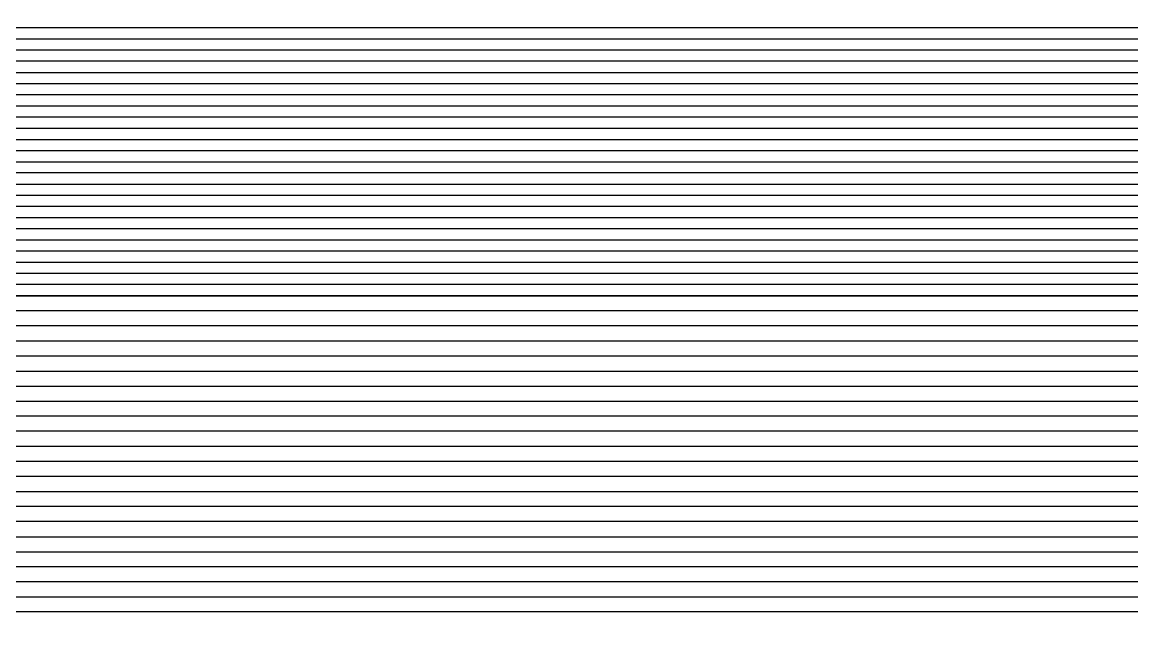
# Model space of a CAD drawing. Extents: x 7084 to 11035, y 13750 to 16729.
# Drawn here: x 8662.26 to 8705.47, y 14683.9 to 14707.37 of the extents above; entities that cross this region are included whole.
import ezdxf

# ---------------------------------------------------------------- set-up
doc = ezdxf.new("R2010")
doc.units = 0
doc.layers.add('Default', color=7, linetype='Continuous')

msp = doc.modelspace()

# ---------------------------------------------------------------- linework, layer by layer
at = {"layer": 'Default'}
for points in [[(9688.501, 14704.326), (9477.865, 14633.375), (9196.278, 14637.809), (9189.637, 14630.988), (9165.869, 14634.836), (9164.296, 14646.38), (8940.356, 14684.072), (8771.848, 14688.507), (8634.38, 14688.507), (8552.343, 14715.113), (8532.07, 14723.159), (8509.898, 14791.893), (8549.808, 14927.143), (8534.287, 15073.48), (8526.423, 15095.168), (8535.292, 15206.029), (8550.671, 15214.075), (8552.978, 15213.937), (8615.06, 15342.536), (8621.332, 15343.501), (8674.546, 15418.887), (8679.21, 15416.635), (8754.344, 15397.044), (8834.937, 15447.415)], [(9687, 14695.494), (9480.183, 14625.829), (9203.703, 14630.184), (9193.741, 14619.952), (9158.089, 14625.723), (9155.73, 14643.039), (8935.852, 14680.048), (8770.398, 14684.402), (8635.424, 14684.402), (8554.874, 14710.526), (8524.465, 14722.595), (8502.695, 14790.082), (8541.881, 14922.88), (8526.642, 15066.563), (8514.846, 15099.095), (8523.554, 15207.946), (8546.623, 15220.014), (8550.083, 15219.808), (8611.039, 15346.074)], [(8611.613, 15345.569), (8550.496, 15218.969), (8547.201, 15219.166), (8525.23, 15207.672), (8516.499, 15098.534), (8527.734, 15067.551), (8543.014, 14923.489), (8503.724, 14790.341), (8525.552, 14722.676), (8554.513, 14711.182), (8635.275, 14684.989), (8770.605, 14684.989), (8936.495, 14680.623), (9156.953, 14643.516), (9159.2, 14627.025), (9193.155, 14621.528), (9202.642, 14631.273), (9479.852, 14626.907), (9687.214, 14696.756)], [(9687.643, 14699.279), (9479.19, 14629.063), (9200.521, 14633.452), (9191.982, 14624.681), (9161.423, 14629.629), (9159.401, 14644.471), (8937.782, 14681.773), (8771.02, 14686.161), (8634.976, 14686.161), (8553.789, 14712.492), (8527.724, 14722.837), (8505.782, 14790.858), (8545.278, 14924.707), (8529.919, 15069.527), (8519.807, 15097.412), (8528.584, 15207.125), (8548.358, 15217.469), (8551.323, 15217.292), (8612.762, 15344.558)], [(8613.337, 15344.052), (8551.737, 15216.453), (8548.936, 15216.62), (8530.261, 15206.851), (8521.461, 15096.851), (8531.011, 15070.516), (8546.411, 14925.316), (8506.811, 14791.117), (8528.811, 14722.917), (8553.428, 14713.148), (8634.827, 14686.748), (8771.227, 14686.748), (8938.426, 14682.348), (9160.625, 14644.948), (9162.535, 14630.931), (9191.396, 14626.258), (9199.46, 14634.541), (9478.859, 14630.141), (9687.857, 14700.541)], [(8613.911, 15343.547), (8552.15, 15215.614), (8549.514, 15215.772), (8531.938, 15206.577), (8523.115, 15096.29), (8532.103, 15071.504), (8547.543, 14925.925), (8507.84, 14791.376), (8529.897, 14722.998), (8553.066, 14713.803), (8634.678, 14687.334), (8771.434, 14687.334), (8939.069, 14682.923), (9161.848, 14645.425), (9163.646, 14632.232), (9190.809, 14627.835), (9198.399, 14635.63), (9478.527, 14631.219), (9688.072, 14701.802)], [(8939.713, 14683.498), (8771.641, 14687.92), (8634.529, 14687.92), (8552.704, 14714.458), (8530.984, 14723.079), (8508.869, 14791.634), (8548.675, 14926.534), (8533.195, 15072.492), (8524.769, 15095.729), (8533.615, 15206.303), (8550.093, 15214.923), (8552.564, 15214.776), (8614.485, 15343.041)], [(9688.93, 14706.849), (9477.202, 14635.531), (9194.156, 14639.988), (9188.464, 14634.141), (9168.091, 14637.439), (9166.743, 14647.334), (8941.644, 14685.222), (8772.262, 14689.679), (8634.082, 14689.679), (8551.619, 14716.424), (8534.243, 14723.32), (8511.956, 14792.41), (8552.072, 14928.362), (8536.471, 15075.456), (8529.731, 15094.046), (8538.645, 15205.482), (8551.828, 15212.378), (8553.805, 15212.26), (8616.209, 15341.525)], [(9689.788, 14711.896), (9475.878, 14639.842), (9189.914, 14644.346), (9186.119, 14640.448), (9172.537, 14642.646), (9171.638, 14649.243), (8944.218, 14687.522), (8773.09, 14692.025), (8633.485, 14692.025), (8550.173, 14719.045), (8538.588, 14723.643), (8516.071, 14793.445), (8556.602, 14930.798), (8540.84, 15079.409), (8536.346, 15091.802), (8545.353, 15204.387), (8554.141, 15208.984), (8555.459, 15208.905), (8618.506, 15339.503)], [(8619.081, 15338.998), (8555.873, 15208.067), (8554.719, 15208.136), (8547.03, 15204.113), (8538, 15091.241), (8541.932, 15080.397), (8557.734, 14931.407), (8517.1, 14793.704), (8539.675, 14723.723), (8549.811, 14719.7), (8633.336, 14692.611), (8773.297, 14692.611), (8944.861, 14688.096), (9172.862, 14649.72), (9173.648, 14643.948), (9185.532, 14642.024), (9188.853, 14645.435)], [(8619.655, 15338.492), (8556.286, 15207.228), (8555.298, 15207.287), (8548.707, 15203.839), (8539.654, 15090.68), (8543.024, 15081.385), (8558.866, 14932.016), (8518.129, 14793.962), (8540.761, 14723.804), (8549.449, 14720.356), (8633.187, 14693.198), (8773.504, 14693.198), (8945.505, 14688.671), (9174.086, 14650.197), (9174.76, 14645.25), (9184.946, 14643.601), (9187.792, 14646.524), (9475.215, 14641.998), (9690.217, 14714.42)], [(8620.23, 15337.987), (8556.7, 15206.389), (8555.876, 15206.439), (8550.383, 15203.565), (8541.308, 15090.119), (8544.116, 15082.373), (8559.999, 14932.625), (8519.158, 14794.221), (8541.848, 14723.884), (8549.088, 14721.011), (8633.038, 14693.784), (8773.711, 14693.784), (8946.148, 14689.246), (9175.309, 14650.675), (9175.871, 14646.552), (9184.36, 14645.178)], [(9690.646, 14716.943), (9474.553, 14644.154), (9185.671, 14648.703), (9183.773, 14646.754), (9176.982, 14647.854), (9176.533, 14651.152), (8946.792, 14689.821), (8773.918, 14694.37), (8632.889, 14694.37), (8548.726, 14721.666), (8542.934, 14723.965), (8520.187, 14794.48), (8561.131, 14933.234), (8545.209, 15083.362), (8542.962, 15089.558), (8552.06, 15203.291), (8556.454, 15205.59), (8557.113, 15205.551), (8620.804, 15337.481)], [(8621.378, 15336.976), (8557.527, 15204.712), (8557.033, 15204.742), (8553.737, 15203.018), (8544.616, 15088.997), (8546.301, 15084.35), (8562.264, 14933.843), (8521.216, 14794.738), (8544.02, 14724.046), (8548.364, 14722.322), (8632.739, 14694.957), (8774.125, 14694.957), (8947.436, 14690.396), (9177.757, 14651.629), (9178.094, 14649.155), (9183.187, 14648.331), (9184.61, 14649.792), (9474.222, 14645.232), (9690.86, 14718.205)], [(9178.98, 14652.106), (8948.079, 14690.971), (8774.332, 14695.543), (8632.59, 14695.543), (8548.003, 14722.977), (8545.107, 14724.126), (8522.245, 14794.997), (8563.396, 14934.452), (8547.393, 15085.338), (8546.269, 15088.436), (8555.414, 15202.744), (8557.611, 15203.893), (8557.941, 15203.873), (8621.953, 15336.47)], [(8775.123, 14696.888), (8774.729, 14697.151), (8632.784, 14697.151), (8632.596, 14697.421), (8577.649, 14878.287), (8577.551, 14878.582), (8566.104, 14935.818), (8566.104, 14936.007), (8550.078, 15087.109), (8550.168, 15087.314), (8559.326, 15201.786), (8559.432, 15202.007), (8559.465, 15202.106), (8559.514, 15202.369), (8623.619, 15335.156)], [(8948.874, 14692.498), (8775.501, 14697.06), (8774.713, 14697.586), (8633.277, 14697.586), (8632.899, 14698.127), (8578.15, 14878.344), (8577.953, 14878.935), (8566.547, 14935.966), (8566.547, 14936.343), (8550.578, 15086.904), (8550.759, 15087.314), (8559.884, 15201.376), (8560.097, 15201.819), (8560.163, 15202.016), (8560.261, 15202.541), (8624.136, 15334.852)], [(8624.653, 15334.548), (8561.008, 15202.713), (8560.86, 15201.925), (8560.762, 15201.63), (8560.442, 15200.965), (8551.35, 15087.314), (8551.079, 15086.699), (8566.99, 14936.679), (8566.99, 14936.113), (8578.355, 14879.288), (8578.65, 14878.402), (8633.203, 14698.833), (8633.769, 14698.02), (8774.696, 14698.02), (8775.878, 14697.233), (8948.628, 14692.687), (8949.76, 14692.761), (9179.335, 14654.119)], [(8948.382, 14692.875), (8776.256, 14697.405), (8774.68, 14698.455), (8634.262, 14698.455), (8633.507, 14699.539), (8579.151, 14878.459), (8578.757, 14879.641), (8567.433, 14936.261), (8567.433, 14937.016), (8551.579, 15086.494), (8551.94, 15087.314), (8561, 15200.555), (8561.426, 15201.441), (8561.558, 15201.835), (8561.755, 15202.885), (8625.169, 15334.245)], [(8625.686, 15333.941), (8562.501, 15203.058), (8562.255, 15201.745), (8562.091, 15201.253), (8561.558, 15200.145), (8552.531, 15087.314), (8552.08, 15086.289), (8567.876, 14937.352), (8567.876, 14936.409), (8579.159, 14879.993), (8579.652, 14878.516), (8633.81, 14700.244), (8634.754, 14698.89), (8774.664, 14698.89), (8776.633, 14697.577), (8948.135, 14693.064), (8950.023, 14693.187)], [(8947.889, 14693.253), (8777.011, 14697.75), (8774.647, 14699.325), (8635.246, 14699.325), (8634.114, 14700.95), (8580.152, 14878.574), (8579.561, 14880.346), (8568.319, 14936.556), (8568.319, 14937.689), (8552.581, 15086.083), (8553.122, 15087.314), (8562.116, 15199.734), (8562.756, 15201.064), (8562.953, 15201.655), (8563.248, 15203.23), (8626.203, 15333.638)], [(8947.397, 14693.63), (8777.765, 14698.094), (8774.614, 14700.195), (8636.231, 14700.195), (8634.721, 14702.361), (8581.153, 14878.689), (8580.365, 14881.052), (8569.206, 14936.852), (8569.206, 14938.362), (8553.582, 15085.673), (8554.304, 15087.314), (8563.232, 15198.914), (8564.085, 15200.686), (8564.348, 15201.474), (8564.742, 15203.575), (8627.237, 15333.03)], [(8627.754, 15332.727), (8565.488, 15203.747), (8565.045, 15201.384), (8564.75, 15200.498), (8563.79, 15198.504), (8554.895, 15087.314), (8554.082, 15085.468), (8569.649, 14938.698), (8569.649, 14936.999), (8580.768, 14881.405), (8581.654, 14878.746), (8635.025, 14703.067), (8636.723, 14700.63), (8774.598, 14700.63), (8778.143, 14698.267), (8947.151, 14693.819), (8950.548, 14694.041)], [(8628.271, 15332.423), (8566.235, 15203.919), (8565.743, 15201.294), (8565.414, 15200.309), (8564.348, 15198.093), (8555.485, 15087.314), (8554.583, 15085.263), (8570.092, 14939.035), (8570.092, 14937.147), (8581.17, 14881.758), (8582.154, 14878.804), (8635.328, 14703.773), (8637.216, 14701.065), (8774.582, 14701.065), (8778.52, 14698.439), (8946.905, 14694.008)], [(8946.658, 14694.197), (8778.898, 14698.611), (8774.565, 14701.5), (8637.708, 14701.5), (8635.632, 14704.478), (8582.655, 14878.861), (8581.572, 14882.111), (8570.535, 14937.295), (8570.535, 14939.371), (8555.083, 15085.058), (8556.076, 15087.314), (8564.906, 15197.683), (8566.079, 15200.12), (8566.44, 15201.203), (8566.982, 15204.092), (8628.788, 15332.119)], [(8629.305, 15331.816), (8567.728, 15204.264), (8567.138, 15201.113), (8566.744, 15199.931), (8565.464, 15197.273), (8556.667, 15087.314), (8555.584, 15084.853), (8570.978, 14939.707), (8570.978, 14937.443), (8581.974, 14882.463), (8583.155, 14878.918), (8635.936, 14705.184), (8638.2, 14701.935), (8774.549, 14701.935), (8779.275, 14698.784), (8946.412, 14694.385)], [(8630.339, 15331.209), (8569.222, 15204.609), (8568.533, 15200.933), (8568.073, 15199.554), (8566.58, 15196.452), (8557.849, 15087.314), (8556.585, 15084.442), (8571.864, 14940.38), (8571.864, 14937.738), (8582.778, 14883.169), (8584.157, 14879.033), (8636.543, 14706.596), (8639.185, 14702.804), (8774.516, 14702.804), (8780.03, 14699.128), (8945.92, 14694.763), (8951.204, 14695.107), (9171.663, 14658.001), (9177.062, 14661.102), (9181.543, 14660.987), (9185.908, 14659.149), (9188.665, 14659.034)], [(8945.427, 14695.14), (8780.785, 14699.473), (8774.483, 14703.674), (8640.17, 14703.674), (8637.15, 14708.007), (8585.158, 14879.148), (8583.582, 14883.875), (8572.75, 14938.033), (8572.75, 14941.053), (8557.586, 15084.032), (8559.03, 15087.314), (8567.696, 15195.632), (8569.402, 15199.176), (8569.928, 15200.752), (8570.715, 15204.953), (8631.373, 15330.601)], [(8631.89, 15330.298), (8571.462, 15205.126), (8570.625, 15200.662), (8570.067, 15198.988), (8568.254, 15195.221), (8559.621, 15087.314), (8558.087, 15083.827), (8573.194, 14941.39), (8573.194, 14938.181), (8583.984, 14884.228), (8585.658, 14879.206), (8637.454, 14708.713), (8640.662, 14704.109), (8774.467, 14704.109), (8781.163, 14699.645), (8945.181, 14695.329)], [(8944.935, 14695.518), (8781.54, 14699.818), (8774.45, 14704.544), (8641.154, 14704.544), (8637.757, 14709.418), (8586.159, 14879.263), (8584.386, 14884.581), (8573.637, 14938.329), (8573.637, 14941.726), (8558.587, 15083.622), (8560.212, 15087.314), (8568.812, 15194.811), (8570.732, 15198.799), (8571.323, 15200.571), (8572.209, 15205.298), (8632.407, 15329.994)], [(8632.924, 15329.69), (8572.956, 15205.47), (8572.02, 15200.481), (8571.397, 15198.61), (8569.37, 15194.401), (8560.803, 15087.314), (8559.088, 15083.417), (8574.08, 14942.062), (8574.08, 14938.477), (8584.788, 14884.933), (8586.659, 14879.321), (8638.061, 14710.124), (8641.647, 14704.979), (8774.434, 14704.979), (8781.918, 14699.99), (8944.689, 14695.706)], [(8633.441, 15329.387), (8573.702, 15205.643), (8572.718, 15200.391), (8572.061, 15198.422), (8569.928, 15193.99), (8561.394, 15087.314), (8559.588, 15083.211), (8574.523, 14942.399), (8574.523, 14938.624), (8585.191, 14885.286), (8587.16, 14879.378), (8638.364, 14710.83), (8642.139, 14705.414), (8774.417, 14705.414), (8782.295, 14700.162), (8944.443, 14695.895), (8951.992, 14696.388), (9167.478, 14660.118)], [(8634.992, 15328.476), (8575.943, 15206.16), (8574.81, 15200.12), (8574.055, 15197.855), (8571.602, 15192.759), (8563.166, 15087.314), (8561.09, 15082.596), (8575.852, 14943.408), (8575.852, 14939.067), (8586.397, 14886.345), (8588.662, 14879.55), (8639.275, 14712.947), (8643.616, 14706.719), (8774.368, 14706.719), (8783.427, 14700.679), (8943.704, 14696.461)], [(8943.458, 14696.65), (8783.805, 14700.851), (8774.352, 14707.154), (8644.109, 14707.154), (8639.579, 14713.653), (8589.162, 14879.608), (8586.799, 14886.698), (8576.295, 14939.215), (8576.295, 14943.745), (8561.591, 15082.391), (8563.757, 15087.314), (8572.16, 15192.349), (8574.72, 15197.667), (8575.508, 15200.03), (8576.689, 15206.332), (8635.509, 15328.172)], [(9689.144, 14708.111), (9476.871, 14636.608), (9193.096, 14641.077), (9187.878, 14635.718), (9169.203, 14638.741), (9167.967, 14647.811), (8942.287, 14685.797), (8772.469, 14690.266), (8633.932, 14690.266), (8551.258, 14717.079), (8535.329, 14723.401), (8512.985, 14792.669), (8553.205, 14928.971), (8537.564, 15076.445), (8531.384, 15093.485), (8540.322, 15205.208), (8552.406, 15211.53), (8554.218, 15211.421)], [(9689.359, 14709.373), (9476.54, 14637.686), (9192.035, 14642.167), (9187.291, 14637.294), (9170.314, 14640.043), (9169.191, 14648.288), (8942.931, 14686.372), (8772.676, 14690.852), (8633.783, 14690.852), (8550.896, 14717.735), (8536.416, 14723.481), (8514.014, 14792.928), (8554.337, 14929.58), (8538.656, 15077.433), (8533.038, 15092.924), (8541.999, 15204.934), (8552.984, 15210.681), (8554.632, 15210.583)], [(9689.573, 14710.634), (9476.209, 14638.764), (9190.974, 14643.256), (9186.705, 14638.871), (9171.426, 14641.345), (9170.414, 14648.766), (8943.574, 14686.947), (8772.883, 14691.439), (8633.634, 14691.439), (8550.534, 14718.39), (8537.502, 14723.562), (8515.042, 14793.186), (8555.469, 14930.189), (8539.748, 15078.421), (8534.692, 15092.363), (8543.676, 15204.66), (8553.563, 15209.833), (8555.046, 15209.744)], [(8569.969, 15204.781), (8569.23, 15200.842), (8568.738, 15199.365), (8567.138, 15196.042), (8558.44, 15087.314), (8557.086, 15084.237), (8572.307, 14940.717), (8572.307, 14937.886), (8583.18, 14883.522), (8584.657, 14879.091), (8636.846, 14707.301), (8639.677, 14703.239), (8774.5, 14703.239), (8780.408, 14699.301), (8945.674, 14694.952)], [(8563.995, 15203.402), (8563.65, 15201.564), (8563.42, 15200.875), (8562.674, 15199.324), (8553.713, 15087.314), (8553.081, 15085.878), (8568.762, 14938.025), (8568.762, 14936.704), (8579.963, 14880.699), (8580.653, 14878.631), (8634.417, 14701.656), (8635.739, 14699.76), (8774.631, 14699.76), (8777.388, 14697.922), (8947.643, 14693.442)], [(9691.289, 14720.728), (9473.559, 14647.387), (9182.489, 14651.971), (9182.014, 14651.484), (9180.316, 14651.759), (9180.204, 14652.583), (8948.723, 14691.546), (8774.539, 14696.129), (8632.441, 14696.129), (8547.641, 14723.632), (8546.193, 14724.207), (8523.274, 14795.256), (8564.528, 14935.061), (8548.485, 15086.326), (8547.923, 15087.875)], [(9678.686, 14733.905), (9477.561, 14666.157), (9470.7, 14660.561), (9461.674, 14658.214), (9192.801, 14662.448), (9188.468, 14662.629), (9181.608, 14665.517), (9174.568, 14665.698), (9166.083, 14660.823), (8952.255, 14696.814), (8943.95, 14696.273), (8783.05, 14700.507), (8774.385, 14706.284), (8643.124, 14706.284), (8638.972, 14712.241), (8588.161, 14879.493), (8585.995, 14885.992), (8575.409, 14938.92), (8575.409, 14943.072)], [(9679.269, 14733.363), (9477.364, 14665.353), (9470.815, 14660.011), (9462.199, 14657.771), (9192.284, 14662.021), (9188.148, 14662.194), (9181.6, 14664.951), (9174.88, 14665.123), (9166.78, 14660.47), (8952.123, 14696.601), (8944.197, 14696.084), (8782.673, 14700.334), (8774.401, 14705.849), (8642.631, 14705.849), (8638.668, 14711.535), (8587.66, 14879.435), (8585.593, 14885.639), (8574.966, 14938.772)], [(9687.428, 14698.017), (9479.521, 14627.985), (9201.581, 14632.362), (9192.568, 14623.105), (9160.312, 14628.327), (9158.177, 14643.994), (8937.139, 14681.198), (8770.813, 14685.575), (8635.125, 14685.575), (8554.151, 14711.837), (8526.638, 14722.756), (8504.753, 14790.6), (8544.146, 14924.098)], [(8638.693, 14702.37), (8774.532, 14702.37), (8779.653, 14698.956), (8946.166, 14694.574), (8951.073, 14694.894), (9172.36, 14657.648), (9177.374, 14660.528), (9181.534, 14660.421), (9185.588, 14658.714), (9188.148, 14658.608), (9466.401, 14654.226), (9471.734, 14655.613), (9475.788, 14658.92), (9683.93, 14729.03)], [(8632.292, 14696.716), (8774.746, 14696.716), (8949.366, 14692.121), (8774.746, 14696.716), (8632.292, 14696.716), (8547.28, 14724.287)], [(8533.156, 14723.24), (8551.981, 14715.769), (8634.231, 14689.093), (8772.055, 14689.093), (8941, 14684.647), (9165.519, 14646.857), (9166.98, 14636.138), (9189.05, 14632.565), (9195.217, 14638.899), (9477.534, 14634.453), (9688.715, 14705.588)]]:
    msp.add_lwpolyline(points, dxfattribs=at)

doc.saveas('drawing.dxf')
